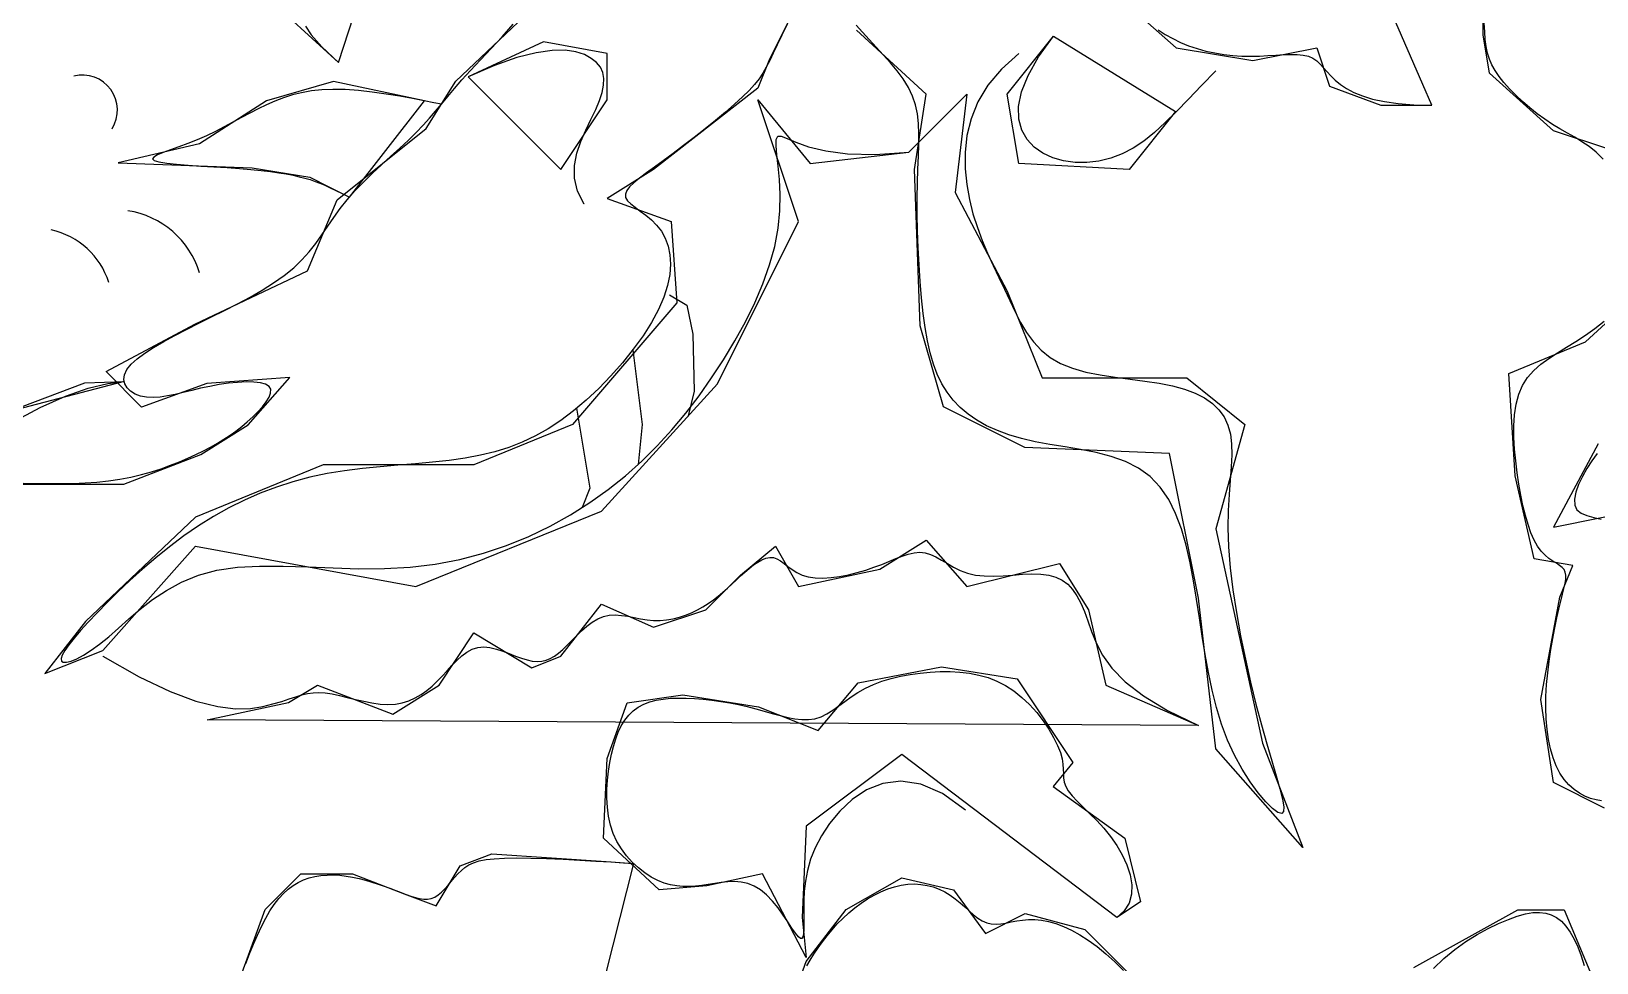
# Model space of a CAD drawing. Header units: metres. Extents: x -5582206 to 1721362, y -2047520 to 6750995.
# Drawn here: x 3671.8 to 3916.4, y 1649.1 to 1794.6 of the extents above; entities that cross this region are included whole.
import ezdxf

# ---------------------------------------------------------------- set-up
doc = ezdxf.new("R2010")
doc.units = ezdxf.units.M
doc.layers.add('3', color=3, linetype='Continuous')
doc.layers.add('7', color=7, linetype='Continuous')

msp = doc.modelspace()

# ---------------------------------------------------------------- linework, layer by layer
at = {"layer": '3'}
for points in [[(3670.49, 1723.89), (3686.24, 1723.89), (3698.29, 1728.52), (3705.7, 1733.15), (3712.18, 1740.55), (3699.21, 1739.63), (3689.02, 1735.92), (3683.46, 1741.48), (3697.36, 1748.88), (3714.96, 1757.21), (3719.59, 1768.31), (3733.49, 1779.42), (3738.12, 1786.82), (3756.65, 1804.41), (3746.46, 1817.36), (3740.9, 1818.29), (3755.72, 1832.17), (3769.62, 1869.19), (3760.35, 1897.88), (3739.97, 1905.28), (3737.19, 1905.28)], [(3847.89, 1794.84), (3849.01, 1794.15), (3850.18, 1793.49), (3851.4, 1792.9), (3852.67, 1792.37), (3854, 1791.93), (3855.37, 1791.55), (3856.77, 1791.25), (3858.18, 1791.02), (3859.59, 1790.86), (3861, 1790.76), (3862.39, 1790.73), (3863.74, 1790.76), (3865.06, 1790.83), (3866.32, 1790.91), (3867.51, 1790.98), (3868.62, 1791.03), (3869.65, 1791.01), (3870.57, 1790.92), (3871.38, 1790.73), (3872.07, 1790.42), (3872.68, 1790.01), (3873.23, 1789.51), (3873.76, 1788.93), (3874.3, 1788.31), (3874.89, 1787.66), (3875.58, 1786.99), (3876.38, 1786.32), (3877.34, 1785.68), (3878.48, 1785.08), (3879.83, 1784.53), (3881.42, 1784.05), (3883.27, 1783.65), (3885.42, 1783.34), (3887.89, 1783.15), (3890.7, 1783.08), (3843.73, 1890.89)], [(3918.68, 1776.09), (3909.69, 1779.09), (3899.69, 1788.07), (3898.7, 1794.06), (3898.7, 1811.03), (3912.69, 1823.01), (3921.68, 1837.98)], [(3714.66, 1795.45), (3715.54, 1794.09), (3717.2, 1792.22), (3719.78, 1789.76), (3731.75, 1826.37)], [(3796.23, 1808.35), (3787.17, 1790.25), (3785.36, 1785.72), (3769.05, 1773.05), (3761.8, 1768.53), (3771.77, 1764.91), (3772.68, 1752.23), (3756.37, 1733.23), (3740.96, 1726.89), (3717.41, 1726.89), (3697.47, 1718.74), (3680.26, 1702.45), (3673.91, 1694.3), (3682.97, 1697.92), (3697.47, 1714.22), (3731.9, 1707.88), (3760.9, 1719.65), (3779.02, 1739.56), (3791.7, 1764.91), (3785.36, 1783.91), (3793.52, 1773.96), (3808.92, 1775.77)], [(3842.74, 1799.05), (3850.73, 1792.06), (3862.72, 1790.07), (3872.71, 1792.06), (3874.71, 1786.07), (3882.71, 1783.08), (3890.7, 1783.08)], [(3711.55, 1797.23), (3719.78, 1789.76)], [(3917.45, 1774.68), (3916.36, 1775.73), (3915.26, 1776.62), (3914.14, 1777.38), (3913.01, 1778.07), (3911.86, 1778.72), (3910.7, 1779.38), (3909.52, 1780.08), (3908.33, 1780.88), (3907.14, 1781.75), (3905.98, 1782.67), (3904.86, 1783.64), (3903.8, 1784.63), (3902.82, 1785.63), (3901.95, 1786.62), (3901.19, 1787.57), (3900.57, 1788.49), (3900.08, 1789.39), (3899.69, 1790.29), (3899.4, 1791.23), (3899.19, 1792.23), (3899.04, 1793.33), (3898.94, 1794.54), (3898.86, 1795.89)], [(3670.49, 1724.05), (3672.46, 1724), (3674.42, 1723.97), (3676.37, 1723.97), (3678.29, 1724.01), (3680.19, 1724.09), (3682.04, 1724.22), (3683.86, 1724.41), (3685.62, 1724.66), (3687.33, 1724.99), (3688.98, 1725.38), (3690.57, 1725.82), (3692.09, 1726.3), (3693.55, 1726.83), (3694.94, 1727.38), (3696.26, 1727.94), (3697.51, 1728.52), (3698.69, 1729.1), (3699.81, 1729.68), (3700.87, 1730.28), (3701.88, 1730.89), (3702.84, 1731.53), (3703.77, 1732.19), (3704.67, 1732.88), (3705.54, 1733.61), (3706.4, 1734.38), (3707.2, 1735.17), (3707.92, 1735.96), (3708.51, 1736.73), (3708.95, 1737.46), (3709.19, 1738.12), (3709.2, 1738.7), (3708.94, 1739.16), (3708.39, 1739.5), (3707.58, 1739.73), (3706.55, 1739.84), (3705.35, 1739.86), (3704.02, 1739.79), (3702.6, 1739.64), (3701.14, 1739.43), (3699.67, 1739.16), (3698.25, 1738.86), (3696.87, 1738.53), (3695.54, 1738.21), (3694.27, 1737.91), (3693.06, 1737.66), (3691.9, 1737.49), (3690.81, 1737.42), (3689.79, 1737.47), (3688.85, 1737.65), (3688.01, 1737.97), (3687.3, 1738.4), (3686.74, 1738.93), (3686.38, 1739.55), (3686.23, 1740.24), (3686.33, 1740.99), (3686.71, 1741.79), (3687.37, 1742.61), (3688.31, 1743.46), (3689.5, 1744.34), (3690.89, 1745.24), (3692.47, 1746.16), (3694.2, 1747.1), (3696.04, 1748.06), (3697.98, 1749.03), (3699.97, 1750.03), (3701.99, 1751.03), (3704, 1752.07), (3705.97, 1753.12), (3707.86, 1754.21), (3709.66, 1755.32), (3711.31, 1756.48), (3712.8, 1757.67), (3714.09, 1758.91), (3715.23, 1760.18), (3716.25, 1761.49), (3717.2, 1762.82), (3718.12, 1764.17), (3719.05, 1765.55), (3720.04, 1766.93), (3721.14, 1768.31), (3722.36, 1769.7), (3723.69, 1771.08), (3725.1, 1772.45), (3726.54, 1773.79), (3727.98, 1775.1), (3729.39, 1776.38), (3730.72, 1777.62), (3731.94, 1778.8), (3733.04, 1779.94), (3734.03, 1781.04), (3734.97, 1782.14), (3735.9, 1783.26), (3736.87, 1784.43), (3737.91, 1785.68), (3739.09, 1787.03), (3740.44, 1788.52), (3741.98, 1790.16), (3743.65, 1791.92), (3745.38, 1793.79), (3747.08, 1795.73)], [(3789.92, 1795.67), (3789.11, 1794.02), (3788.38, 1792.51), (3787.75, 1791.2), (3787.19, 1790.05), (3786.66, 1789.03), (3786.12, 1788.1), (3785.52, 1787.21), (3784.81, 1786.32), (3783.97, 1785.39), (3782.95, 1784.37), (3781.71, 1783.23), (3780.29, 1782), (3778.74, 1780.71), (3777.09, 1779.39), (3775.41, 1778.06), (3773.73, 1776.77), (3772.1, 1775.54), (3770.56, 1774.41), (3769.16, 1773.4), (3767.92, 1772.5), (3766.85, 1771.69), (3765.98, 1770.98), (3765.3, 1770.33), (3764.85, 1769.74), (3764.63, 1769.2), (3764.67, 1768.68), (3764.97, 1768.17), (3765.48, 1767.66), (3766.16, 1767.13), (3766.96, 1766.55), (3767.82, 1765.9), (3768.69, 1765.18), (3769.52, 1764.35), (3770.26, 1763.4), (3770.87, 1762.31), (3771.32, 1761.08), (3771.59, 1759.73), (3771.68, 1758.25), (3771.56, 1756.65), (3771.22, 1754.93), (3770.64, 1753.11), (3769.81, 1751.18), (3768.72, 1749.15), (3767.39, 1747.07), (3765.87, 1744.96), (3764.18, 1742.86), (3762.37, 1740.81), (3760.46, 1738.85), (3758.5, 1737.01), (3756.52, 1735.34), (3754.54, 1733.85), (3752.56, 1732.55), (3750.56, 1731.42), (3748.51, 1730.45), (3746.42, 1729.63), (3744.24, 1728.95), (3741.98, 1728.39), (3739.6, 1727.94), (3737.11, 1727.59), (3734.51, 1727.31), (3731.83, 1727.08), (3729.09, 1726.85), (3726.32, 1726.61), (3723.53, 1726.33), (3720.75, 1725.98), (3718.01, 1725.53), (3715.32, 1724.96), (3712.68, 1724.26), (3710.1, 1723.43), (3707.57, 1722.48), (3705.09, 1721.39), (3702.66, 1720.19), (3700.27, 1718.85), (3697.93, 1717.38), (3695.63, 1715.8), (3693.39, 1714.12), (3691.22, 1712.37), (3689.15, 1710.6), (3687.18, 1708.82), (3685.33, 1707.07), (3683.62, 1705.39), (3682.07, 1703.81), (3680.68, 1702.34), (3679.48, 1701.02), (3678.46, 1699.83), (3677.63, 1698.79), (3677.01, 1697.91), (3676.61, 1697.19), (3676.43, 1696.64), (3676.48, 1696.26), (3676.77, 1696.07), (3677.28, 1696.07), (3677.99, 1696.25), (3678.88, 1696.62), (3679.93, 1697.18), (3681.13, 1697.94), (3682.45, 1698.89), (3683.88, 1700.04), (3685.4, 1701.37), (3687.03, 1702.83), (3688.81, 1704.35), (3690.75, 1705.86), (3692.89, 1707.3), (3695.26, 1708.59), (3697.89, 1709.66), (3700.79, 1710.45), (3704, 1710.9), (3707.47, 1711.09), (3711.15, 1711.08), (3714.99, 1710.95), (3718.95, 1710.79), (3722.97, 1710.68), (3727, 1710.69), (3731, 1710.9), (3734.92, 1711.38), (3738.74, 1712.12), (3742.46, 1713.1), (3746.06, 1714.31), (3749.53, 1715.73), (3752.87, 1717.33), (3756.06, 1719.09), (3759.09, 1721.01), (3761.95, 1723.05), (3764.65, 1725.21), (3767.2, 1727.49), (3769.62, 1729.89), (3771.91, 1732.39), (3774.08, 1734.99), (3776.14, 1737.68), (3778.11, 1740.47), (3779.99, 1743.33), (3781.76, 1746.26), (3783.39, 1749.23), (3784.85, 1752.21), (3786.13, 1755.19), (3787.18, 1758.14), (3787.99, 1761.03), (3788.53, 1763.85), (3788.79, 1766.56), (3788.83, 1769.12), (3788.71, 1771.48), (3788.52, 1773.57), (3788.33, 1775.35), (3788.2, 1776.76), (3788.22, 1777.75), (3788.46, 1778.26), (3788.99, 1778.27), (3789.9, 1777.9), (3791.3, 1777.29), (3793.28, 1776.59), (3795.94, 1775.94), (3799.36, 1775.49), (3803.66, 1775.38), (3808.92, 1775.77), (3817.98, 1784.82), (3816.17, 1769.43), (3824.32, 1754.04), (3829.76, 1740.47), (3852.41, 1740.47), (3861.47, 1733.23), (3856.94, 1716.93), (3864.19, 1683.44), (3870.53, 1667.15), (3856.94, 1682.54), (3854.22, 1706.07), (3849.69, 1728.7), (3827.04, 1729.6), (3814.36, 1735.94), (3810.73, 1748.61), (3809.83, 1773.05), (3811.64, 1784.82), (3800.77, 1794.78)], [(3826.14, 1791.16), (3826.14, 1791.16), (3823.41, 1788.72), (3821.29, 1786.19), (3819.73, 1783.59), (3818.66, 1780.96), (3818.01, 1778.33), (3817.73, 1775.72), (3817.74, 1773.17), (3817.98, 1770.71), (3818.4, 1768.37), (3818.96, 1766.13), (3819.65, 1763.99), (3820.42, 1761.94), (3821.25, 1759.96), (3822.12, 1758.04), (3823, 1756.17), (3823.87, 1754.35), (3824.7, 1752.55), (3825.54, 1750.81), (3826.4, 1749.15), (3827.34, 1747.58), (3828.4, 1746.13), (3829.6, 1744.82), (3831, 1743.68), (3832.63, 1742.73), (3834.51, 1741.98), (3836.6, 1741.4), (3838.84, 1740.96), (3841.16, 1740.6), (3843.52, 1740.29), (3845.84, 1739.99), (3848.07, 1739.66), (3850.15, 1739.26), (3852.02, 1738.75), (3853.69, 1738.12), (3855.14, 1737.38), (3856.38, 1736.51), (3857.4, 1735.51), (3858.22, 1734.38), (3858.82, 1733.12), (3859.21, 1731.72), (3859.39, 1730.17), (3859.41, 1728.47), (3859.32, 1726.6), (3859.17, 1724.53), (3859, 1722.26), (3858.87, 1719.77), (3858.82, 1717.05), (3858.91, 1714.07), (3859.16, 1710.83), (3859.58, 1707.39), (3860.13, 1703.82), (3860.79, 1700.19), (3861.54, 1696.55), (3862.35, 1692.98), (3863.19, 1689.54), (3864.04, 1686.31), (3864.88, 1683.33), (3865.66, 1680.66), (3866.36, 1678.31), (3866.93, 1676.31), (3867.34, 1674.7), (3867.54, 1673.49), (3867.51, 1672.73), (3867.21, 1672.43), (3866.61, 1672.61), (3865.76, 1673.24), (3864.72, 1674.28), (3863.55, 1675.67), (3862.31, 1677.38), (3861.05, 1679.34), (3859.85, 1681.53), (3858.75, 1683.89), (3857.82, 1686.39), (3857.02, 1688.99), (3856.35, 1691.68), (3855.77, 1694.45), (3855.27, 1697.28), (3854.8, 1700.14), (3854.36, 1703.03), (3853.92, 1705.92), (3853.45, 1708.79), (3852.92, 1711.61), (3852.29, 1714.33), (3851.54, 1716.91), (3850.64, 1719.32), (3849.55, 1721.51), (3848.24, 1723.44), (3846.67, 1725.08), (3844.84, 1726.39), (3842.78, 1727.41), (3840.55, 1728.2), (3838.2, 1728.81), (3835.78, 1729.29), (3833.36, 1729.7), (3830.98, 1730.09), (3828.7, 1730.51), (3826.57, 1731), (3824.59, 1731.59), (3822.77, 1732.26), (3821.1, 1733.02), (3819.57, 1733.87), (3818.19, 1734.82), (3816.96, 1735.86), (3815.87, 1737), (3814.92, 1738.24), (3814.09, 1739.58), (3813.39, 1741.05), (3812.79, 1742.65), (3812.28, 1744.4), (3811.85, 1746.29), (3811.49, 1748.34), (3811.19, 1750.57), (3810.92, 1752.98), (3810.7, 1755.52), (3810.53, 1758.14), (3810.39, 1760.81), (3810.3, 1763.48), (3810.25, 1766.08), (3810.24, 1768.59), (3810.28, 1770.94), (3810.35, 1773.11), (3810.44, 1775.1), (3810.5, 1776.93), (3810.52, 1778.63), (3810.47, 1780.22), (3810.3, 1781.72), (3810, 1783.14), (3809.52, 1784.52), (3808.86, 1785.86), (3808.04, 1787.18), (3807.09, 1788.46), (3806.05, 1789.72), (3804.95, 1790.95), (3803.83, 1792.15), (3802.73, 1793.33), (3801.67, 1794.47), (3800.69, 1795.59)], [(3856.94, 1788.44), (3856.94, 1788.44), (3854.68, 1786.15), (3852.64, 1784.04), (3850.75, 1782.11), (3849, 1780.37), (3847.31, 1778.83), (3845.67, 1777.49), (3844.01, 1776.37), (3842.29, 1775.47), (3840.5, 1774.79), (3838.64, 1774.34), (3836.76, 1774.12), (3834.91, 1774.13), (3833.13, 1774.37), (3831.44, 1774.85), (3829.9, 1775.57), (3828.55, 1776.52), (3827.43, 1777.72), (3826.6, 1779.17), (3826.14, 1780.88), (3826.1, 1782.88), (3826.55, 1785.16), (3827.57, 1787.74), (3829.22, 1790.64), (3831.57, 1793.87), (3850.6, 1782.1), (3843.35, 1773.05), (3826.14, 1773.96), (3824.32, 1784.82), (3831.57, 1793.87)], [(3758.18, 1767.62), (3758.18, 1767.62), (3757.14, 1769.65), (3756.68, 1771.67), (3756.68, 1773.65), (3757.05, 1775.58), (3757.67, 1777.44), (3758.43, 1779.2), (3759.24, 1780.87), (3759.99, 1782.41), (3760.58, 1783.81), (3761, 1785.08), (3761.23, 1786.22), (3761.27, 1787.25), (3761.1, 1788.18), (3760.72, 1789), (3760.13, 1789.74), (3759.31, 1790.4), (3758.25, 1790.98), (3756.91, 1791.42), (3755.23, 1791.66), (3753.17, 1791.63), (3750.67, 1791.27), (3747.69, 1790.51), (3744.16, 1789.29), (3740.06, 1787.53), (3754.56, 1773.05), (3761.8, 1783.91), (3761.8, 1791.16), (3751.84, 1792.97), (3740.06, 1787.53)], [(3735.87, 1783.22), (3735.87, 1783.22), (3734.69, 1783.47), (3733.16, 1783.78), (3731.36, 1784.13), (3729.36, 1784.49), (3727.23, 1784.83), (3725.06, 1785.13), (3722.9, 1785.37), (3720.84, 1785.52), (3718.93, 1785.56), (3717.18, 1785.48), (3715.55, 1785.31), (3714.02, 1785.04), (3712.58, 1784.68), (3711.21, 1784.24), (3709.87, 1783.73), (3708.56, 1783.15), (3707.25, 1782.52), (3705.94, 1781.84), (3704.61, 1781.14), (3703.28, 1780.41), (3701.92, 1779.69), (3700.55, 1778.99), (3699.15, 1778.31), (3697.71, 1777.67), (3696.26, 1777.1), (3694.84, 1776.57), (3693.52, 1776.1), (3692.38, 1775.68), (3691.49, 1775.31), (3690.91, 1774.98), (3690.72, 1774.69), (3690.98, 1774.44), (3691.74, 1774.22), (3692.94, 1774.03), (3694.49, 1773.87), (3696.3, 1773.72), (3698.27, 1773.58), (3700.33, 1773.46), (3702.37, 1773.33), (3704.32, 1773.19), (3706.1, 1773.04), (3707.71, 1772.89), (3709.16, 1772.72), (3710.46, 1772.54), (3711.64, 1772.34), (3712.7, 1772.14), (3713.67, 1771.92), (3714.54, 1771.7), (3715.36, 1771.46), (3716.13, 1771.19), (3716.88, 1770.9), (3717.66, 1770.58), (3718.48, 1770.2), (3719.37, 1769.78), (3720.37, 1769.28), (3721.5, 1768.72), (3733.25, 1783.78), (3719.03, 1786.77), (3708.56, 1783.78), (3698.09, 1777.05), (3685.37, 1774.06), (3706.32, 1773.32), (3715.29, 1771.82), (3718.28, 1770.33), (3721.5, 1768.72)], [(3917.68, 1673.27), (3909.69, 1677.26), (3907.69, 1690.24), (3910.69, 1706.21), (3912.69, 1711.2), (3906.69, 1712.2), (3903.69, 1725.18), (3902.69, 1741.15), (3914.68, 1746.14), (3926.68, 1757.12)], [(3771.51, 1753.47), (3774.24, 1751.87), (3775.16, 1747.32), (3775.39, 1738.43), (3774.47, 1734.55)], [(3917.18, 1674.43), (3916.35, 1674.55), (3915.49, 1674.78), (3914.61, 1675.13), (3913.75, 1675.6), (3912.9, 1676.19), (3912.1, 1676.91), (3911.36, 1677.77), (3910.69, 1678.76), (3910.11, 1679.89), (3909.62, 1681.15), (3909.23, 1682.52), (3908.92, 1684), (3908.69, 1685.57), (3908.56, 1687.23), (3908.5, 1688.95), (3908.52, 1690.74), (3908.62, 1692.57), (3908.79, 1694.41), (3909.01, 1696.25), (3909.27, 1698.06), (3909.57, 1699.8), (3909.88, 1701.45), (3910.2, 1702.99), (3910.52, 1704.38), (3910.82, 1705.61), (3911.1, 1706.68), (3911.33, 1707.6), (3911.5, 1708.4), (3911.6, 1709.07), (3911.62, 1709.65), (3911.54, 1710.13), (3911.35, 1710.54), (3911.04, 1710.89), (3910.63, 1711.2), (3910.14, 1711.52), (3909.58, 1711.87), (3908.99, 1712.28), (3908.38, 1712.78), (3907.77, 1713.41), (3907.19, 1714.2), (3906.65, 1715.16), (3906.16, 1716.3), (3905.71, 1717.58), (3905.3, 1719), (3904.92, 1720.54), (3904.59, 1722.18), (3904.29, 1723.9), (3904.03, 1725.68), (3903.79, 1727.51), (3903.62, 1729.35), (3903.51, 1731.19), (3903.5, 1733), (3903.61, 1734.74), (3903.86, 1736.39), (3904.27, 1737.93), (3904.86, 1739.32), (3905.64, 1740.55), (3906.6, 1741.64), (3907.72, 1742.63), (3908.96, 1743.54), (3910.3, 1744.42), (3911.72, 1745.29), (3913.19, 1746.18), (3914.68, 1747.14), (3916.18, 1748.19), (3917.63, 1749.33)], [(3765.78, 1744.86), (3767.24, 1733.23), (3766.61, 1726.97)], [(3653.95, 1722.45), (3653.95, 1722.45), (3659.17, 1726.85), (3664.13, 1730.53), (3668.81, 1733.52), (3673.15, 1735.88), (3677.11, 1737.65), (3680.65, 1738.88), (3683.73, 1739.61), (3686.31, 1739.9), (3668.17, 1735.2), (3680.14, 1739.69), (3686.31, 1739.9)], [(3757, 1735.75), (3759.09, 1723.27), (3757.87, 1720.24)], [(3916.68, 1730.17), (3909.69, 1717.19), (3924.68, 1720.19)], [(3916.52, 1728.67), (3915.7, 1727.55), (3914.92, 1726.34), (3914.21, 1725.08), (3913.62, 1723.83), (3913.2, 1722.63), (3912.98, 1721.54), (3913.02, 1720.6), (3913.35, 1719.86), (3914.01, 1719.34), (3914.92, 1718.99), (3916, 1718.7), (3917.16, 1718.4)], [(3682.97, 1697.02), (3682.97, 1697.02), (3688.64, 1693.79), (3693.46, 1691.49), (3697.52, 1689.98), (3700.91, 1689.13), (3703.72, 1688.79), (3706.04, 1688.84), (3707.95, 1689.14), (3709.55, 1689.55), (3710.92, 1689.96), (3712.1, 1690.34), (3713.14, 1690.68), (3714.08, 1690.96), (3714.97, 1691.17), (3715.84, 1691.3), (3716.74, 1691.34), (3717.71, 1691.29), (3718.78, 1691.12), (3719.94, 1690.88), (3721.17, 1690.58), (3722.45, 1690.27), (3723.74, 1689.97), (3725.03, 1689.72), (3726.3, 1689.54), (3727.52, 1689.48), (3728.68, 1689.54), (3729.77, 1689.74), (3730.8, 1690.06), (3731.77, 1690.49), (3732.7, 1691.02), (3733.58, 1691.64), (3734.42, 1692.33), (3735.23, 1693.1), (3736.01, 1693.91), (3736.77, 1694.75), (3737.52, 1695.58), (3738.28, 1696.36), (3739.06, 1697.06), (3739.85, 1697.66), (3740.69, 1698.11), (3741.57, 1698.38), (3742.5, 1698.45), (3743.47, 1698.35), (3744.47, 1698.11), (3745.48, 1697.79), (3746.47, 1697.42), (3747.45, 1697.04), (3748.39, 1696.69), (3749.27, 1696.42), (3750.09, 1696.25), (3750.84, 1696.19), (3751.56, 1696.24), (3752.23, 1696.4), (3752.89, 1696.66), (3753.54, 1697.03), (3754.19, 1697.5), (3754.86, 1698.07), (3755.55, 1698.74), (3756.27, 1699.47), (3757.02, 1700.23), (3757.8, 1700.98), (3758.61, 1701.69), (3759.44, 1702.32), (3760.31, 1702.83), (3761.2, 1703.2), (3762.12, 1703.4), (3763.06, 1703.45), (3764.03, 1703.38), (3765.01, 1703.24), (3766.01, 1703.06), (3767.02, 1702.86), (3768.03, 1702.7), (3769.05, 1702.6), (3770.07, 1702.59), (3771.08, 1702.68), (3772.09, 1702.84), (3773.07, 1703.09), (3774.04, 1703.41), (3774.98, 1703.79), (3775.88, 1704.23), (3776.75, 1704.71), (3777.58, 1705.24), (3778.38, 1705.81), (3779.14, 1706.4), (3779.87, 1707.01), (3780.58, 1707.64), (3781.28, 1708.28), (3781.96, 1708.91), (3782.64, 1709.54), (3783.32, 1710.15), (3784, 1710.73), (3784.67, 1711.26), (3785.32, 1711.71), (3785.97, 1712.07), (3786.59, 1712.32), (3787.2, 1712.44), (3787.78, 1712.41), (3788.33, 1712.21), (3788.88, 1711.89), (3789.45, 1711.48), (3790.04, 1711.01), (3790.7, 1710.53), (3791.43, 1710.07), (3792.26, 1709.68), (3793.21, 1709.39), (3794.3, 1709.23), (3795.5, 1709.2), (3796.78, 1709.28), (3798.12, 1709.46), (3799.49, 1709.73), (3800.86, 1710.07), (3802.2, 1710.46), (3803.48, 1710.9), (3804.69, 1711.36), (3805.82, 1711.82), (3806.88, 1712.26), (3807.88, 1712.65), (3808.84, 1712.96), (3809.75, 1713.17), (3810.63, 1713.24), (3811.49, 1713.16), (3812.33, 1712.91), (3813.18, 1712.51), (3814.05, 1712.02), (3814.96, 1711.48), (3815.93, 1710.93), (3816.97, 1710.42), (3818.1, 1709.99), (3819.34, 1709.69), (3820.7, 1709.54), (3822.15, 1709.52), (3823.66, 1709.58), (3825.19, 1709.69), (3826.71, 1709.8), (3828.17, 1709.86), (3829.56, 1709.84), (3830.82, 1709.69), (3831.93, 1709.38), (3832.91, 1708.9), (3833.77, 1708.25), (3834.53, 1707.44), (3835.2, 1706.46), (3835.82, 1705.31), (3836.39, 1704), (3836.93, 1702.52), (3837.49, 1700.89), (3838.2, 1699.11), (3839.21, 1697.19), (3840.68, 1695.16), (3842.76, 1693.03), (3845.61, 1690.8), (3849.38, 1688.51), (3854.22, 1686.16), (3699.28, 1687.06), (3711.97, 1689.78), (3716.5, 1692.49), (3728.28, 1687.97), (3735.53, 1692.49), (3740.96, 1700.64), (3750.02, 1695.21), (3754.56, 1697.02), (3760.9, 1705.16), (3769.05, 1701.54), (3777.21, 1704.26), (3782.64, 1709.69), (3788.08, 1714.22), (3791.7, 1707.88), (3804.39, 1710.6), (3811.64, 1715.12), (3817.98, 1707.88), (3832.48, 1711.5), (3837.01, 1704.26), (3839.73, 1692.49), (3854.22, 1686.16)], [(3817.79, 1672.95), (3817.79, 1672.95), (3814.18, 1675.57), (3810.81, 1677.03), (3807.71, 1677.49), (3804.87, 1677.12), (3802.33, 1676.11), (3800.08, 1674.61), (3798.15, 1672.81), (3796.54, 1670.88), (3795.27, 1668.96), (3794.29, 1667.09), (3793.58, 1665.28), (3793.08, 1663.54), (3792.76, 1661.89), (3792.59, 1660.32), (3792.51, 1658.86), (3792.5, 1657.52), (3792.5, 1656.31), (3792.51, 1655.24), (3792.51, 1654.34), (3792.47, 1653.64), (3792.39, 1653.15), (3792.23, 1652.89), (3792, 1652.89), (3791.67, 1653.17), (3791.22, 1653.74), (3790.67, 1654.54), (3790.03, 1655.51), (3789.3, 1656.58), (3788.49, 1657.68), (3787.63, 1658.75), (3786.71, 1659.72), (3785.76, 1660.52), (3784.77, 1661.11), (3783.76, 1661.5), (3782.74, 1661.72), (3781.7, 1661.79), (3780.66, 1661.77), (3779.62, 1661.66), (3778.59, 1661.51), (3777.57, 1661.35), (3776.57, 1661.21), (3775.58, 1661.1), (3774.6, 1661.04), (3773.63, 1661.04), (3772.66, 1661.12), (3771.68, 1661.3), (3770.69, 1661.57), (3769.69, 1661.98), (3768.67, 1662.51), (3767.66, 1663.17), (3766.66, 1663.95), (3765.71, 1664.84), (3764.82, 1665.83), (3764.02, 1666.91), (3763.32, 1668.08), (3762.74, 1669.33), (3762.31, 1670.64), (3762, 1672.01), (3761.82, 1673.41), (3761.74, 1674.83), (3761.76, 1676.26), (3761.85, 1677.67), (3762.01, 1679.06), (3762.22, 1680.41), (3762.48, 1681.7), (3762.78, 1682.93), (3763.13, 1684.08), (3763.53, 1685.15), (3764, 1686.13), (3764.54, 1687.02), (3765.16, 1687.81), (3765.85, 1688.49), (3766.63, 1689.05), (3767.5, 1689.51), (3768.44, 1689.87), (3769.45, 1690.13), (3770.54, 1690.32), (3771.68, 1690.43), (3772.89, 1690.47), (3774.15, 1690.46), (3775.45, 1690.39), (3776.79, 1690.29), (3778.16, 1690.13), (3779.55, 1689.94), (3780.94, 1689.71), (3782.33, 1689.44), (3783.69, 1689.13), (3785.03, 1688.8), (3786.33, 1688.44), (3787.6, 1688.08), (3788.82, 1687.74), (3790, 1687.44), (3791.13, 1687.22), (3792.22, 1687.1), (3793.26, 1687.1), (3794.26, 1687.25), (3795.21, 1687.56), (3796.13, 1688.02), (3797.04, 1688.59), (3797.97, 1689.24), (3798.92, 1689.94), (3799.92, 1690.65), (3800.98, 1691.36), (3802.14, 1692.01), (3803.4, 1692.59), (3804.74, 1693.1), (3806.16, 1693.53), (3807.65, 1693.89), (3809.17, 1694.17), (3810.73, 1694.38), (3812.29, 1694.53), (3813.85, 1694.6), (3815.4, 1694.6), (3816.92, 1694.52), (3818.42, 1694.35), (3819.88, 1694.07), (3821.31, 1693.67), (3822.7, 1693.13), (3824.06, 1692.44), (3825.36, 1691.6), (3826.62, 1690.58), (3827.81, 1689.44), (3828.92, 1688.19), (3829.92, 1686.9), (3830.82, 1685.59), (3831.57, 1684.3), (3832.18, 1683.08), (3832.62, 1681.96), (3832.89, 1680.98), (3833.02, 1680.12), (3833.07, 1679.35), (3833.09, 1678.65), (3833.12, 1677.99), (3833.23, 1677.33), (3833.46, 1676.67), (3833.86, 1675.96), (3834.47, 1675.18), (3835.27, 1674.34), (3836.2, 1673.42), (3837.22, 1672.41), (3838.3, 1671.32), (3839.39, 1670.13), (3840.45, 1668.85), (3841.43, 1667.46), (3842.3, 1665.98), (3843.01, 1664.43), (3843.51, 1662.86), (3843.77, 1661.31), (3843.73, 1659.83), (3843.36, 1658.45), (3842.61, 1657.22), (3841.43, 1656.17), (3807.84, 1681.65), (3792.91, 1670.47), (3792.29, 1656.17), (3792.91, 1649.96), (3786.07, 1663.01), (3777.36, 1661.15), (3769.9, 1660.52), (3761.19, 1668.6), (3761.81, 1681.03), (3764.92, 1689.73), (3773.63, 1690.98), (3785.45, 1689.11), (3794.78, 1685.38), (3801, 1692.84), (3814.06, 1695.33), (3825.88, 1693.46), (3834.59, 1680.41), (3831.48, 1676.68), (3842.68, 1668.6), (3845.16, 1658.66), (3841.43, 1656.17)], [(3703.34, 1643.75), (3708.31, 1657.42), (3713.91, 1663.01), (3722, 1663.01), (3730.08, 1659.9), (3735.06, 1658.04), (3738.79, 1664.25), (3743.77, 1666.12), (3762.43, 1664.88), (3765.92, 1664.64)], [(3705.33, 1649.03), (3705.9, 1650.53), (3706.5, 1652.01), (3707.12, 1653.45), (3707.76, 1654.81), (3708.42, 1656.07), (3709.08, 1657.21), (3709.76, 1658.23), (3710.46, 1659.14), (3711.18, 1659.93), (3711.92, 1660.61), (3712.69, 1661.2), (3713.49, 1661.68), (3714.32, 1662.08), (3715.2, 1662.39), (3716.11, 1662.61), (3717.04, 1662.76), (3718.01, 1662.83), (3718.99, 1662.84), (3719.98, 1662.78), (3720.99, 1662.66), (3722, 1662.49), (3723.01, 1662.28), (3724.01, 1662.02), (3725, 1661.73), (3725.98, 1661.42), (3726.92, 1661.09), (3727.84, 1660.76), (3728.73, 1660.43), (3729.57, 1660.11), (3730.36, 1659.81), (3731.11, 1659.55), (3731.81, 1659.33), (3732.48, 1659.17), (3733.12, 1659.08), (3733.72, 1659.08), (3734.3, 1659.17), (3734.85, 1659.39), (3735.39, 1659.72), (3735.91, 1660.15), (3736.42, 1660.66), (3736.93, 1661.22), (3737.43, 1661.82), (3737.94, 1662.42), (3738.46, 1662.99), (3739, 1663.53), (3739.56, 1664), (3740.18, 1664.4), (3740.91, 1664.74), (3741.79, 1665.02), (3742.85, 1665.23), (3744.15, 1665.38), (3745.72, 1665.47), (3747.61, 1665.5), (3749.83, 1665.47), (3752.29, 1665.4), (3754.89, 1665.29), (3757.51, 1665.16), (3760.04, 1665.01), (3762.36, 1664.87), (3764.35, 1664.75), (3765.92, 1664.64), (3756.21, 1626.35)], [(3790.42, 1642.5), (3792.91, 1649.34), (3799.13, 1657.42), (3807.84, 1662.39), (3815.93, 1660.52), (3820.9, 1653.69), (3827.13, 1656.8), (3836.46, 1654.31), (3848.9, 1641.88)], [(3793.01, 1648.62), (3793.53, 1649.55), (3794.11, 1650.49), (3794.74, 1651.44), (3795.42, 1652.39), (3796.15, 1653.34), (3796.93, 1654.27), (3797.76, 1655.18), (3798.63, 1656.06), (3799.55, 1656.9), (3800.5, 1657.69), (3801.48, 1658.42), (3802.49, 1659.1), (3803.53, 1659.7), (3804.57, 1660.22), (3805.63, 1660.66), (3806.68, 1661), (3807.74, 1661.25), (3808.78, 1661.39), (3809.81, 1661.43), (3810.82, 1661.37), (3811.81, 1661.21), (3812.76, 1660.96), (3813.69, 1660.62), (3814.57, 1660.2), (3815.41, 1659.7), (3816.2, 1659.12), (3816.96, 1658.49), (3817.68, 1657.85), (3818.38, 1657.21), (3819.06, 1656.61), (3819.74, 1656.08), (3820.42, 1655.65), (3821.11, 1655.35), (3821.82, 1655.19), (3822.56, 1655.15), (3823.32, 1655.21), (3824.11, 1655.33), (3824.93, 1655.49), (3825.79, 1655.65), (3826.7, 1655.79), (3827.64, 1655.86), (3828.64, 1655.86), (3829.68, 1655.76), (3830.78, 1655.55), (3831.92, 1655.23), (3833.11, 1654.79), (3834.35, 1654.22), (3835.64, 1653.51), (3836.97, 1652.65), (3838.35, 1651.65), (3839.75, 1650.5), (3841.14, 1649.25), (3842.5, 1647.89)], [(3887.88, 1648.38), (3904.14, 1657.41), (3911.37, 1657.41), (3915.89, 1646.58)], [(3890.92, 1648.2), (3892.56, 1649.79), (3894.27, 1651.21), (3896.01, 1652.46), (3897.75, 1653.55), (3899.46, 1654.49), (3901.1, 1655.27), (3902.64, 1655.9), (3904.03, 1656.4), (3905.31, 1656.75), (3906.46, 1656.95), (3907.51, 1656.99), (3908.47, 1656.89), (3909.35, 1656.62), (3910.16, 1656.2), (3910.92, 1655.6), (3911.63, 1654.84), (3912.3, 1653.92), (3912.92, 1652.83), (3913.49, 1651.6), (3914.02, 1650.21), (3914.49, 1648.69)]]:
    msp.add_lwpolyline(points, dxfattribs=at)
for centre, radius, start, end in [((-1930422.04, 3099211.39), 3651783.58, 301.98, 301.98), ((398519.78, -985039.58), 1062480.8, 111.78, 111.78), ((3679.75, 1782.3), 5.49, 328.33, 103.78), ((3684.78, 1752.85), 13.9, 16.85, 81.38), ((3672.36, 1751.81), 12.06, 17.2, 77.83)]:
    msp.add_arc(centre, radius, start, end, dxfattribs=at)
at = {"layer": '7'}
for radius in [640, 600]:
    msp.add_circle((3904.88, 1987.44), radius, dxfattribs=at)

doc.saveas('drawing.dxf')
